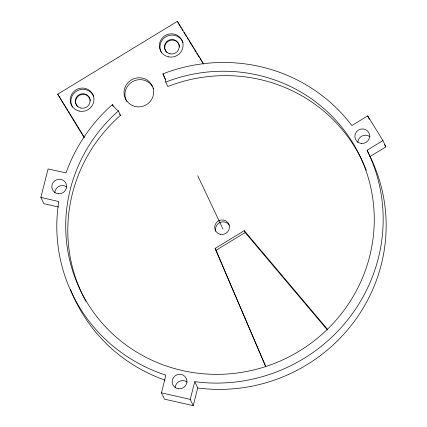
<?xml version="1.0" encoding="UTF-8"?>
<svg xmlns="http://www.w3.org/2000/svg" width="427" height="427" viewBox="0 0 427 427"><rect width="100%" height="100%" fill="white"/><g stroke="black" fill="none" stroke-linecap="round" stroke-linejoin="round"><path stroke-width="0.64" d="M58.547 206.999L43.832 203.679L40.859 197.386L48.091 168.969L66.046 172.898A164 159.468 -25.3 0 1 83.756 137.462L85.619 134.713A164 159.468 -25.3 0 1 112.066 104.877L112.322 104.652L116.123 109.285L118.412 110.908L120.494 115.311L120.035 115.712A155.054 150.774 -25.3 0 0 82.027 293.749M364.402 165.687A155.054 150.774 -25.3 0 0 168.382 86.281L167.811 86.505L165.729 82.101L165.313 79.342L162.884 73.871L163.199 73.748A164 159.468 -25.3 0 1 201.971 63.885L205.28 63.484A164 159.468 -25.3 0 1 350.775 124.161L351.832 125.559L367.695 115.898L382.928 140.584L367.06 150.24L367.834 151.809A164 159.468 -25.3 0 1 348.448 318.9L346.366 321.494A164 159.468 -25.3 0 1 251.167 379.443L247.895 380.105A164 159.468 -25.3 0 1 194.872 381.685L197.722 387.962L193.217 405.65L164.443 399.154L161.47 392.861L165.857 375.136A164 159.468 -25.3 0 1 58.75 201.549L40.859 197.386M193.217 405.65L190.245 399.357L194.749 381.669M118.412 110.908L117.953 111.308A155.054 150.774 -25.3 0 0 153.304 360.852A155.054 150.774 -25.3 0 0 374.111 226.443A155.054 150.774 -25.3 0 0 166.295 81.877L165.729 82.101M83.927 137.147L57.704 94.196L177.376 21.35L203.748 64.098M265.743 366.718L215.107 248.413L244.271 230.66L327.424 329.196M265.85 366.766L215.998 250.302L245.162 232.55L327.461 330.071M197.722 387.962L197.845 387.978A164 159.468 -25.3 0 0 250.868 386.398L254.145 385.736A164 159.468 -25.3 0 0 349.345 327.787L351.421 325.193A164 159.468 -25.3 0 0 370.812 158.102L370.038 156.533L385.901 146.877L382.928 140.584M161.47 392.861L190.245 399.357M119.576 114.666L120.494 115.311M152.482 86.467L150.08 83.537A14.908 14.497 -25.3 0 0 132.135 81.877A14.908 14.497 -25.3 0 0 125.485 98.509L126.862 101.61M384.519 144.636L385.901 146.877M178.267 23.239L181.043 27.739M181.737 28.86L182.777 30.552M183.818 32.238L186.594 36.738M187.293 37.864L188.334 39.551M189.028 40.672L193.885 48.55M194.579 49.671L195.966 51.923M196.66 53.049L199.436 57.549M200.13 58.67L203.252 63.735M57.704 94.196L84.423 137.51M367.695 115.898L369.318 119.336M367.06 150.24L370.038 156.533M177.376 21.35L178.043 22.764M244.271 230.66L245.162 232.55M162.884 73.871L165.505 79.491M197.738 175.716L222.963 229.085M215.107 248.413L215.998 250.302M112.322 104.652L113.102 106.302M153.506 88.773L151.59 84.583L149.188 81.653A14.908 14.497 -25.3 0 0 131.244 79.988A14.908 14.497 -25.3 0 0 124.593 96.625C126.114 101.535 130.256 105.336 135.242 106.536A14.908 14.497 -25.3 0 0 153.245 95.579L153.693 91.789L153.128 88.042M54.779 192.721A7.456 7.248 -25.3 0 1 66.884 187.058M175.118 387.919A7.456 7.248 -25.3 0 1 187.229 382.106M357.826 142.399A7.456 7.248 -25.3 0 1 370.049 136.827M165.078 380.163A164 159.468 -25.3 0 1 70.45 289.33M215.832 231.231A7.456 7.248 -25.3 0 1 229.331 225.21M364.642 166.252A155.054 150.774 -25.3 0 1 365.352 167.955M365.587 168.521A155.054 150.774 -25.3 0 1 366.27 170.24M85.95 301.414A155.054 150.774 -25.3 0 1 82.294 294.304M72.526 107.166A11.929 11.598 -25.3 0 1 77.436 90.636A11.929 11.598 -25.3 0 1 93.726 96.39M161.646 52.921A11.929 11.598 -25.3 0 1 166.84 36.252A11.929 11.598 -25.3 0 1 183.06 42.711M77.847 106.937A7.456 7.248 -25.3 0 1 79.774 95.109A7.456 7.248 -25.3 0 1 90.385 100.697M179.26 45.203A7.456 7.248 -25.3 0 1 179.543 47.077M166.962 52.686A7.456 7.248 -25.3 0 1 168.046 41.35A7.456 7.248 -25.3 0 1 179.057 44.605M361.472 143.445A7.456 7.248 -25.3 0 0 369.045 133.091A7.456 7.248 -25.3 0 0 356.273 132.018A7.456 7.248 -25.3 0 0 361.472 143.445M58.424 193.762A7.456 7.248 -25.3 0 0 65.998 183.413A7.456 7.248 -25.3 0 0 53.226 182.334A7.456 7.248 -25.3 0 0 58.424 193.762M178.769 388.816A7.456 7.248 -25.3 0 0 186.343 378.461A7.456 7.248 -25.3 0 0 173.57 377.388A7.456 7.248 -25.3 0 0 178.769 388.816M79.225 111.073A11.929 11.598 -25.3 0 0 93.529 96.278A11.929 11.598 -25.3 0 0 73.599 91.778A11.929 11.598 -25.3 0 0 79.225 111.073M168.339 56.828A11.929 11.598 -25.3 0 0 182.649 42.027A11.929 11.598 -25.3 0 0 162.714 37.528A11.929 11.598 -25.3 0 0 168.339 56.828M220.263 234.3A7.456 7.248 -25.3 0 0 229.208 225.05A7.456 7.248 -25.3 0 0 216.745 222.237A7.456 7.248 -25.3 0 0 220.263 234.3M170.021 53.823A7.456 7.248 -25.3 0 0 178.966 44.573A7.456 7.248 -25.3 0 0 166.503 41.761A7.456 7.248 -25.3 0 0 170.021 53.823M80.9 108.074A7.456 7.248 -25.3 0 0 89.846 98.824A7.456 7.248 -25.3 0 0 77.388 96.011A7.456 7.248 -25.3 0 0 80.9 108.074"/></g></svg>
